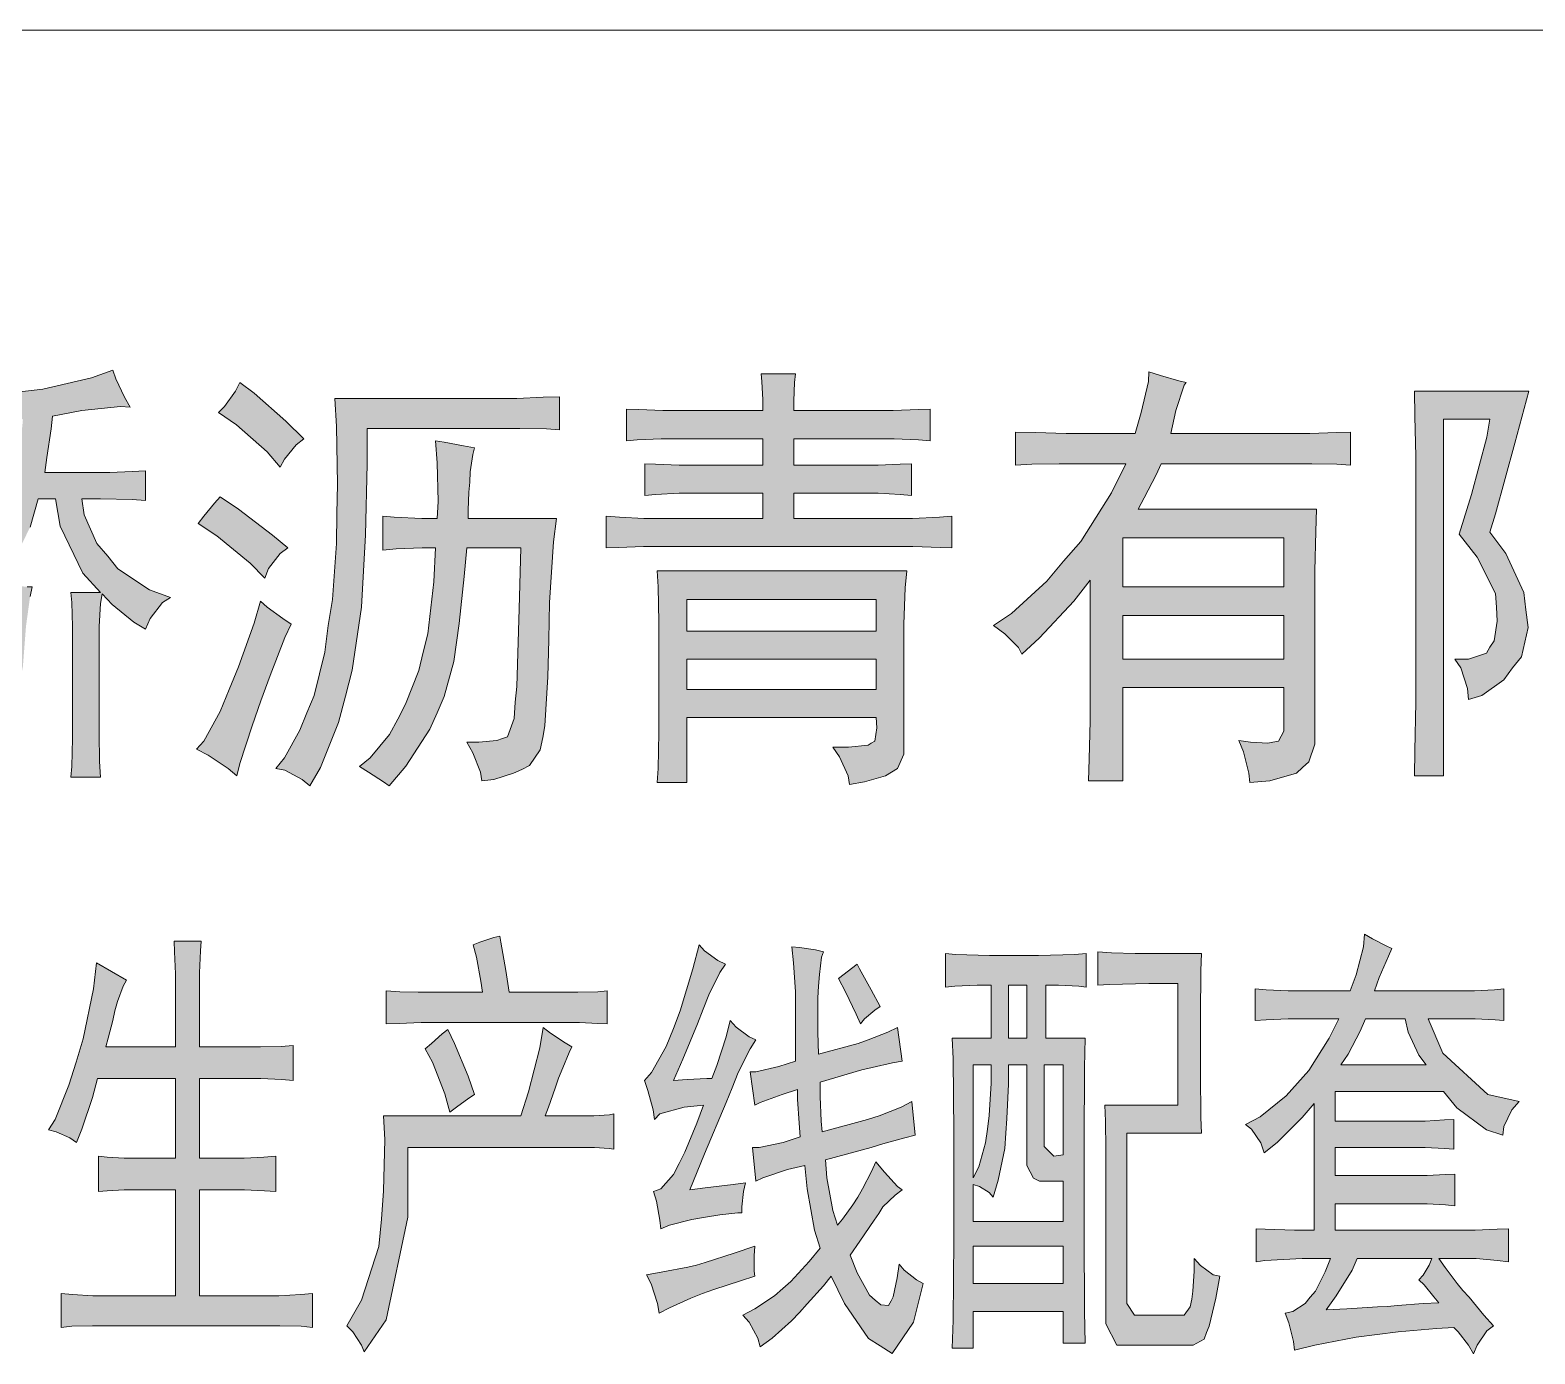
# Model space of a CAD drawing. Header units: millimetres. Extents: x 0 to 207, y 0 to 293.
# Drawn here: x 121.12 to 131.52, y 255.91 to 265.05 of the extents above; entities that cross this region are included whole.
import ezdxf

# ---------------------------------------------------------------- set-up
doc = ezdxf.new("R2010")
doc.units = ezdxf.units.MM

msp = doc.modelspace()

# ---------------------------------------------------------------- hatches: boundary and pattern name
h = msp.add_hatch(color=0)
h.dxf.hatch_style = 2
h.paths.add_polyline_path([(121.810639, 262.449028), (121.743611, 262.452556), (121.4755, 262.424333), (121.274417, 262.385528), (121.263833, 262.297333), (121.235611, 262.099778), (121.2215, 261.997472), (121.606028, 261.997472), (121.669528, 261.997472), (121.82475, 262.004528), (121.916472, 262.008056), (121.916472, 261.803444), (121.82475, 261.8105), (121.606028, 261.814028), (121.4755, 261.814028), (121.493139, 261.704667), (121.581333, 261.507111), (121.655417, 261.418917), (121.725972, 261.330722), (121.944694, 261.186083), (122.089333, 261.133167), (122.032889, 261.097889), (121.948222, 260.988528), (121.916472, 260.914444), (121.835333, 260.963833), (121.687167, 261.083778), (121.616611, 261.157861), (121.606028, 261.090833), (121.595444, 260.932083), (121.595444, 260.840361), (121.595444, 260.279444), (121.595444, 260.194778), (121.598972, 260.00075), (121.606028, 259.891389), (121.401417, 259.891389), (121.408472, 259.965472), (121.412, 260.1595), (121.412, 260.279444), (121.412, 260.840361), (121.412, 260.932083), (121.408472, 261.097889), (121.401417, 261.168444), (121.606028, 261.168444), (121.482556, 261.3025), (121.327333, 261.627056), (121.295583, 261.814028), (121.175639, 261.814028), (121.119194, 261.62), (120.978083, 261.327194), (120.896944, 261.231944), (120.978083, 261.217833), (121.098028, 261.20725), (121.133306, 261.20725), (121.119194, 261.140222), (121.090972, 260.935611), (121.080389, 260.798028), (121.069806, 260.660444), (121.023944, 260.409972), (120.988667, 260.300611), (120.953389, 260.187722), (120.829917, 259.976056), (120.738194, 259.877278), (120.685278, 259.933722), (120.565333, 260.007806), (120.501833, 260.025444), (120.646472, 260.134806), (120.819333, 260.44525), (120.851083, 260.646333), (120.879306, 260.847417), (120.896944, 261.126111), (120.886361, 261.20725), (120.80875, 261.101417), (120.642944, 260.925028), (120.55475, 260.854472), (120.530056, 260.896806), (120.431278, 260.981472), (120.36425, 261.023806), (120.508889, 261.115528), (120.720556, 261.309556), (120.787583, 261.411861), (120.851083, 261.517694), (120.953389, 261.718778), (120.985139, 261.814028), (120.865194, 261.814028), (120.657056, 261.8105), (120.565333, 261.803444), (120.565333, 262.008056), (120.664111, 262.004528), (120.896944, 261.997472), (121.038056, 261.997472), (121.048639, 262.106833), (121.06275, 262.290278), (121.069806, 262.364361), (120.932222, 262.343194), (120.717028, 262.3185), (120.642944, 262.314972), (120.625306, 262.367889), (120.582972, 262.466667), (120.55475, 262.509), (120.607667, 262.509), (120.844028, 262.530167), (121.027472, 262.551333), (121.207389, 262.5725), (121.542528, 262.650111), (121.690694, 262.703028), (121.711861, 262.643056), (121.771833, 262.516056)])
h = msp.add_hatch(color=0)
h.dxf.hatch_style = 2
h.paths.add_polyline_path([(122.569111, 262.618361), (122.667889, 262.544278), (122.886611, 262.35025), (123.010083, 262.230306), (122.957167, 262.187972), (122.876028, 262.089194), (122.847806, 262.03275), (122.756083, 262.138583), (122.544417, 262.325556), (122.420944, 262.410222), (122.463278, 262.452556), (122.537361, 262.558389)])
h = msp.add_hatch(color=0)
h.dxf.hatch_style = 2
h.paths.add_polyline_path([(126.407333, 262.678333), (126.400278, 262.618361), (126.39675, 262.491361), (126.39675, 262.424333), (126.985889, 262.424333), (127.081139, 262.424333), (127.257528, 262.431389), (127.338667, 262.434917), (127.338667, 262.216194), (127.257528, 262.22325), (127.088194, 262.230306), (126.996472, 262.230306), (126.39675, 262.230306), (126.39675, 262.046861), (126.908278, 262.046861), (126.978833, 262.046861), (127.130528, 262.053917), (127.208139, 262.057444), (127.208139, 261.838722), (127.130528, 261.845778), (126.978833, 261.852833), (126.908278, 261.852833), (126.39675, 261.852833), (126.39675, 261.679972), (127.112889, 261.679972), (127.215194, 261.679972), (127.402167, 261.687028), (127.486833, 261.694083), (127.486833, 261.475361), (127.409222, 261.478889), (127.218722, 261.485944), (127.112889, 261.485944), (125.440722, 261.485944), (125.356056, 261.485944), (125.183194, 261.478889), (125.098528, 261.475361), (125.098528, 261.694083), (125.19025, 261.687028), (125.359583, 261.679972), (125.440722, 261.679972), (126.181556, 261.679972), (126.181556, 261.852833), (125.687667, 261.852833), (125.603, 261.852833), (125.440722, 261.845778), (125.366639, 261.838722), (125.366639, 262.057444), (125.440722, 262.053917), (125.603, 262.046861), (125.687667, 262.046861), (126.181556, 262.046861), (126.181556, 262.230306), (125.57125, 262.230306), (125.479528, 262.230306), (125.313722, 262.22325), (125.239639, 262.216194), (125.239639, 262.434917), (125.324306, 262.431389), (125.490111, 262.424333), (125.57125, 262.424333), (126.181556, 262.424333), (126.181556, 262.498417), (126.1745, 262.625417), (126.170972, 262.678333)])
h = msp.add_hatch(color=0)
h.paths.add_polyline_path([(127.776111, 260.939139), (127.899583, 261.023806), (128.143, 261.246056), (128.259417, 261.383639), (128.379361, 261.521222), (128.591028, 261.856361), (128.689806, 262.057444), (128.30175, 262.057444), (128.227667, 262.057444), (128.040694, 262.053917), (127.927806, 262.046861), (127.927806, 262.276167), (128.065389, 262.272639), (128.277056, 262.265583), (128.344083, 262.265583), (128.753306, 262.265583), (128.795639, 262.410222), (128.845028, 262.625417), (128.848556, 262.692444), (128.929694, 262.66775), (129.056694, 262.628944), (129.106083, 262.618361), (129.091972, 262.600722), (129.035528, 262.424333), (129.00025, 262.265583), (129.868083, 262.265583), (129.959806, 262.265583), (130.146778, 262.272639), (130.242028, 262.276167), (130.242028, 262.046861), (130.146778, 262.053917), (129.973917, 262.057444), (129.899833, 262.057444), (128.933222, 262.057444), (128.897944, 261.979833), (128.816806, 261.821083), (128.774472, 261.743472), (130.005667, 261.743472), (130.002139, 261.58825), (129.995083, 261.316611), (129.995083, 261.193139), (129.995083, 260.208889), (129.995083, 260.120694), (129.95275, 259.997222), (129.910417, 259.958417), (129.868083, 259.919611), (129.684639, 259.866694), (129.547056, 259.856111), (129.54, 259.919611), (129.501194, 260.067778), (129.469444, 260.145389), (129.550583, 260.134806), (129.670528, 260.12775), (129.705806, 260.134806), (129.744611, 260.141861), (129.779889, 260.208889), (129.779889, 260.268861), (129.779889, 260.512278), (128.668639, 260.512278), (128.668639, 259.866694), (128.432278, 259.866694), (128.435806, 260.018389), (128.442861, 260.279444), (128.442861, 260.388806), (128.442861, 261.253111), (128.329972, 261.108472), (128.093611, 260.854472), (127.970139, 260.741583), (127.948972, 260.787444), (127.853722, 260.882694)])
h.paths.add_polyline_path([(129.779889, 261.20725), (129.779889, 261.545917), (128.668639, 261.545917), (128.668639, 261.20725)])
h.paths.add_polyline_path([(129.779889, 260.706306), (129.779889, 261.009694), (128.668639, 261.009694), (128.668639, 260.706306)])
h = msp.add_hatch(color=0)
h.dxf.hatch_style = 2
h.paths.add_polyline_path([(123.052417, 259.831417), (122.9995, 259.877278), (122.879556, 259.940778), (122.816056, 259.951361), (122.876028, 260.025444), (122.981861, 260.215944), (123.03125, 260.335889), (123.080639, 260.455833), (123.154722, 260.755694), (123.179417, 260.939139), (123.207639, 261.119056), (123.235861, 261.507111), (123.239389, 261.711722), (123.242917, 261.916333), (123.235861, 262.314972), (123.225278, 262.509), (124.414139, 262.509), (124.481167, 262.509), (124.664611, 262.516056), (124.7775, 262.519583), (124.7775, 262.290278), (124.685778, 262.297333), (124.502333, 262.300861), (124.414139, 262.300861), (123.447528, 262.300861), (123.447528, 262.057444), (123.436944, 261.563556), (123.422833, 261.316611), (123.408722, 261.066139), (123.345222, 260.632222), (123.299361, 260.452306), (123.249972, 260.268861), (123.1265, 259.958417)])
h = msp.add_hatch(color=0)
h.dxf.hatch_style = 2
h.paths.add_polyline_path([(131.473222, 262.558389), (131.377972, 262.198556), (131.243917, 261.711722), (131.205111, 261.584722), (131.314472, 261.436556), (131.437944, 261.168444), (131.452056, 261.0485), (131.469694, 260.925028), (131.423833, 260.723944), (131.360333, 260.646333), (131.300361, 260.565194), (131.148667, 260.455833), (131.056944, 260.427611), (131.049889, 260.505222), (131.004028, 260.646333), (130.961694, 260.706306), (131.056944, 260.706306), (131.180417, 260.748639), (131.205111, 260.790972), (131.233333, 260.833306), (131.2545, 260.970889), (131.250972, 261.066139), (131.243917, 261.161389), (131.116917, 261.411861), (130.993444, 261.570611), (131.078111, 261.845778), (131.183944, 262.240889), (131.205111, 262.364361), (130.884083, 262.364361), (130.884083, 259.901972), (130.683, 259.901972), (130.686528, 260.074833), (130.693583, 260.409972), (130.693583, 260.57225), (130.693583, 261.997472), (130.693583, 262.106833), (130.686528, 262.385528), (130.683, 262.558389)])
h = msp.add_hatch(color=0)
h.dxf.hatch_style = 2
h.paths.add_polyline_path([(124.241278, 259.866694), (124.230694, 259.926667), (124.177778, 260.060722), (124.135444, 260.134806), (124.220111, 260.134806), (124.343583, 260.145389), (124.382389, 260.1595), (124.417667, 260.170083), (124.463528, 260.297083), (124.470583, 260.409972), (124.481167, 260.519333), (124.498806, 261.055556), (124.509389, 261.475361), (124.135444, 261.475361), (124.117806, 261.277806), (124.082528, 260.95325), (124.064889, 260.822722), (124.04725, 260.692194), (123.980222, 260.448778), (123.930833, 260.335889), (123.881444, 260.223), (123.715639, 259.969), (123.599222, 259.831417), (123.560417, 259.859639), (123.458111, 259.926667), (123.394611, 259.965472), (123.468694, 260.025444), (123.60275, 260.187722), (123.659194, 260.293556), (123.712111, 260.395861), (123.803833, 260.628694), (123.835583, 260.755694), (123.867333, 260.882694), (123.909667, 261.242528), (123.92025, 261.475361), (123.828528, 261.475361), (123.648611, 261.468306), (123.556889, 261.46125), (123.556889, 261.694083), (123.6345, 261.687028), (123.825, 261.679972), (123.930833, 261.679972), (123.937889, 261.796389), (123.930833, 262.0645), (123.92025, 262.216194), (123.980222, 262.205611), (124.114278, 262.180917), (124.188361, 262.166806), (124.177778, 262.120944), (124.160139, 262.001), (124.156611, 261.930444), (124.149556, 261.859889), (124.146028, 261.736417), (124.146028, 261.679972), (124.756333, 261.679972), (124.735167, 261.517694), (124.706944, 261.097889), (124.703417, 260.840361), (124.696361, 260.586361), (124.675194, 260.247694), (124.661083, 260.166556), (124.643444, 260.081889), (124.569361, 259.972528), (124.516444, 259.944306), (124.46, 259.919611), (124.322417, 259.877278)])
h = msp.add_hatch(color=0)
h.dxf.hatch_style = 2
h.paths.add_polyline_path([(122.431528, 261.828139), (122.558528, 261.743472), (122.794889, 261.563556), (122.900722, 261.475361), (122.847806, 261.436556), (122.766667, 261.33425), (122.741972, 261.267222), (122.639667, 261.369528), (122.410361, 261.560028), (122.279833, 261.644694), (122.318639, 261.694083), (122.392722, 261.785806)])
h = msp.add_hatch(color=0)
h.paths.add_polyline_path([(126.664861, 260.099528), (126.774222, 260.099528), (126.908278, 260.113639), (126.929444, 260.12775), (126.954139, 260.141861), (126.96825, 260.233583), (126.964722, 260.304139), (125.655917, 260.304139), (125.655917, 259.856111), (125.451306, 259.856111), (125.458361, 259.951361), (125.461889, 260.201833), (125.461889, 260.353528), (125.461889, 260.829778), (125.461889, 260.963833), (125.458361, 261.20725), (125.451306, 261.316611), (127.176389, 261.316611), (127.165806, 261.200194), (127.155222, 260.949722), (127.155222, 260.815667), (127.155222, 260.120694), (127.155222, 260.050139), (127.112889, 259.951361), (127.070556, 259.926667), (127.028222, 259.901972), (126.883583, 259.859639), (126.781278, 259.842), (126.770694, 259.901972), (126.710722, 260.0325)])
h.paths.add_polyline_path([(126.964722, 260.900333), (126.964722, 261.119056), (125.655917, 261.119056), (125.655917, 260.900333)])
h.paths.add_polyline_path([(126.964722, 260.498167), (126.964722, 260.706306), (125.655917, 260.706306), (125.655917, 260.498167)])
h = msp.add_hatch(color=0)
h.dxf.hatch_style = 2
h.paths.add_polyline_path([(122.921889, 260.949722), (122.879556, 260.858), (122.77725, 260.593417), (122.71375, 260.420556), (122.653778, 260.247694), (122.569111, 259.986639), (122.547944, 259.901972), (122.487972, 259.951361), (122.350389, 260.043083), (122.26925, 260.085417), (122.318639, 260.141861), (122.431528, 260.346472), (122.495028, 260.498167), (122.558528, 260.653389), (122.667889, 260.956778), (122.710222, 261.108472), (122.756083, 261.066139), (122.865444, 260.988528)])
h = msp.add_hatch(color=0)
h.dxf.hatch_style = 2
h.paths.add_polyline_path([(124.36475, 258.79425), (124.371806, 258.751917), (124.407083, 258.557889), (124.42825, 258.406194), (124.830417, 258.406194), (124.9045, 258.406194), (125.042083, 258.409722), (125.105583, 258.416778), (125.105583, 258.187472), (125.042083, 258.191), (124.915083, 258.198056), (124.855111, 258.198056), (123.884972, 258.198056), (123.821472, 258.198056), (123.669778, 258.191), (123.578056, 258.187472), (123.578056, 258.416778), (123.673306, 258.409722), (123.800306, 258.406194), (123.828528, 258.406194), (124.244806, 258.406194), (124.234222, 258.483806), (124.202472, 258.649611), (124.181306, 258.734278), (124.227167, 258.751917), (124.322417, 258.783667)])
h = msp.add_hatch(color=0)
h.paths.add_polyline_path([(130.527778, 258.709583), (130.503083, 258.656667), (130.439583, 258.5085), (130.407833, 258.416778), (131.028722, 258.416778), (131.099278, 258.416778), (131.236861, 258.423833), (131.300361, 258.430889), (131.300361, 258.212167), (131.240389, 258.215694), (131.102806, 258.22275), (131.028722, 258.22275), (130.77825, 258.22275), (130.880556, 257.986389), (131.191, 257.700639), (131.406194, 257.65125), (131.356806, 257.594806), (131.300361, 257.478389), (131.293306, 257.418417), (131.180417, 257.457222), (130.975806, 257.608917), (130.884083, 257.721806), (130.136194, 257.721806), (130.136194, 257.517194), (130.690056, 257.517194), (130.757083, 257.517194), (130.891139, 257.52425), (130.954639, 257.527778), (130.954639, 257.323167), (130.891139, 257.326694), (130.757083, 257.33375), (130.690056, 257.33375), (130.136194, 257.33375), (130.136194, 257.139722), (130.707694, 257.139722), (130.771194, 257.139722), (130.898194, 257.146778), (130.961694, 257.150306), (130.961694, 256.931583), (130.898194, 256.938639), (130.771194, 256.945694), (130.707694, 256.945694), (130.136194, 256.945694), (130.136194, 256.76225), (131.035778, 256.76225), (131.102806, 256.76225), (131.2545, 256.769306), (131.332111, 256.772833), (131.332111, 256.543528), (131.258028, 256.554111), (131.109861, 256.568222), (131.035778, 256.568222), (130.852333, 256.568222), (130.894667, 256.504722), (130.979333, 256.395361), (131.018139, 256.345972), (131.060472, 256.300111), (131.162778, 256.176639), (131.229806, 256.102556), (131.183944, 256.067278), (131.116917, 255.9685), (131.092222, 255.908528), (131.056944, 255.9685), (130.986389, 256.060222), (130.954639, 256.091972), (130.834694, 256.084917), (130.570111, 256.060222), (130.425472, 256.042583), (130.280833, 256.024944), (129.995083, 255.9685), (129.853972, 255.933222), (129.846917, 255.993194), (129.815167, 256.123722), (129.790472, 256.19075), (129.843389, 256.201333), (129.928056, 256.257778), (129.963333, 256.300111), (129.998611, 256.342444), (130.065639, 256.4765), (130.104444, 256.568222), (129.906889, 256.568222), (129.649361, 256.554111), (129.589389, 256.543528), (129.589389, 256.772833), (129.652889, 256.769306), (129.853972, 256.76225), (129.991556, 256.76225), (129.991556, 257.637139), (129.906889, 257.541889), (129.734028, 257.369028), (129.645833, 257.298472), (129.621139, 257.3655), (129.557639, 257.46075), (129.515306, 257.4925), (129.617611, 257.545417), (129.797528, 257.690056), (129.875139, 257.77825), (129.95275, 257.866444), (130.093861, 258.088694), (130.160889, 258.22275), (129.878667, 258.22275), (129.811639, 258.22275), (129.659944, 258.215694), (129.582333, 258.212167), (129.582333, 258.430889), (129.659944, 258.423833), (129.811639, 258.416778), (129.878667, 258.416778), (130.2385, 258.416778), (130.280833, 258.526139), (130.330222, 258.720167), (130.337278, 258.808361), (130.393722, 258.776611), (130.488972, 258.727222)])
h.paths.add_polyline_path([(130.072694, 256.211917), (130.217333, 256.218972), (130.429, 256.233083), (130.496028, 256.236611), (130.566583, 256.243667), (130.742972, 256.257778), (130.852333, 256.261306), (130.817056, 256.303639), (130.750028, 256.384778), (130.71475, 256.420056), (130.742972, 256.451806), (130.785306, 256.522361), (130.802944, 256.568222), (130.287889, 256.568222), (130.252611, 256.487083), (130.14325, 256.310694)])
h.paths.add_polyline_path([(130.764139, 257.90525), (130.71475, 257.972278), (130.640667, 258.131028), (130.6195, 258.22275), (130.344333, 258.22275), (130.309056, 258.138083), (130.224389, 257.979333), (130.175, 257.90525)])
h = msp.add_hatch(color=0)
h.dxf.hatch_style = 2
h.paths.add_polyline_path([(121.785944, 258.490861), (121.76125, 258.448528), (121.722444, 258.342694), (121.704806, 258.279194), (121.690694, 258.212167), (121.658944, 258.088694), (121.641306, 258.028722), (122.124611, 258.028722), (122.124611, 258.455583), (122.124611, 258.533194), (122.117556, 258.684889), (122.114028, 258.758972), (122.301, 258.758972), (122.297472, 258.691944), (122.290417, 258.54025), (122.290417, 258.455583), (122.290417, 258.028722), (122.646722, 258.028722), (122.710222, 258.028722), (122.854861, 258.03225), (122.936, 258.039306), (122.936, 257.795889), (122.858389, 257.802944), (122.71375, 257.81), (122.646722, 257.81), (122.290417, 257.81), (122.290417, 257.259667), (122.540889, 257.259667), (122.597333, 257.259667), (122.734917, 257.266722), (122.816056, 257.273778), (122.816056, 257.030361), (122.738444, 257.033889), (122.600861, 257.040944), (122.540889, 257.040944), (122.290417, 257.040944), (122.290417, 256.310694), (122.773722, 256.310694), (122.837222, 256.310694), (122.988917, 256.31775), (123.070056, 256.324806), (123.070056, 256.091972), (122.992444, 256.099028), (122.844278, 256.102556), (122.773722, 256.102556), (121.616611, 256.102556), (121.549583, 256.102556), (121.408472, 256.099028), (121.334389, 256.091972), (121.334389, 256.324806), (121.412, 256.31775), (121.553111, 256.310694), (121.616611, 256.310694), (122.124611, 256.310694), (122.124611, 257.040944), (121.82475, 257.040944), (121.768306, 257.040944), (121.651889, 257.033889), (121.591917, 257.030361), (121.591917, 257.273778), (121.651889, 257.266722), (121.768306, 257.259667), (121.82475, 257.259667), (122.124611, 257.259667), (122.124611, 257.81), (121.584861, 257.81), (121.549583, 257.679472), (121.4755, 257.46075), (121.440222, 257.369028), (121.394361, 257.400778), (121.299111, 257.443111), (121.246194, 257.457222), (121.292056, 257.527778), (121.387306, 257.764139), (121.436694, 257.922889), (121.486083, 258.085167), (121.556639, 258.430889), (121.577806, 258.610806)])
h = msp.add_hatch(color=0)
h.dxf.hatch_style = 2
h.paths.add_polyline_path([(125.924028, 258.600222), (125.885222, 258.543778), (125.807611, 258.388556), (125.768806, 258.289778), (125.73, 258.187472), (125.627694, 257.944056), (125.564194, 257.795889), (125.659444, 257.802944), (125.7935, 257.81), (125.828778, 257.81), (125.864056, 257.901722), (125.927556, 258.099278), (125.955778, 258.212167), (125.998111, 258.166306), (126.086306, 258.099278), (126.132167, 258.078111), (126.093361, 258.014611), (126.012222, 257.852333), (125.969889, 257.7465), (125.927556, 257.644194), (125.779389, 257.291417), (125.677083, 257.040944), (125.782917, 257.055056), (125.976944, 257.07975), (126.061611, 257.090333), (126.0475, 257.030361), (126.036917, 256.924528), (126.036917, 256.882194), (126.008694, 256.882194), (125.885222, 256.868083), (125.786444, 256.853972), (125.691194, 256.836333), (125.535972, 256.797528), (125.476, 256.772833), (125.468944, 256.832806), (125.447778, 256.963333), (125.426611, 257.030361), (125.476, 257.048), (125.564194, 257.146778), (125.603, 257.224389), (125.641806, 257.302), (125.726472, 257.503083), (125.772333, 257.626556), (125.638278, 257.612444), (125.468944, 257.566583), (125.433667, 257.527778), (125.423083, 257.594806), (125.387806, 257.728861), (125.363111, 257.795889), (125.4125, 257.852333), (125.514806, 258.03225), (125.564194, 258.155722), (125.610056, 258.279194), (125.69825, 258.568472), (125.740583, 258.734278), (125.779389, 258.691944), (125.871111, 258.624917)])
h = msp.add_hatch(color=0)
h.dxf.hatch_style = 2
h.paths.add_polyline_path([(126.407333, 258.321528), (126.407333, 258.409722), (126.393222, 258.610806), (126.382639, 258.720167), (126.435556, 258.716639), (126.544917, 258.699), (126.601361, 258.684889), (126.58725, 258.649611), (126.573139, 258.529667), (126.566083, 258.448528), (126.562556, 258.367389), (126.562556, 258.131028), (126.566083, 257.979333), (126.84125, 258.053417), (126.908278, 258.078111), (127.045861, 258.131028), (127.112889, 258.162778), (127.144639, 257.929944), (127.077611, 257.919361), (126.9365, 257.887611), (126.865944, 257.869972), (126.576667, 257.785306), (126.576667, 257.686528), (126.583722, 257.517194), (126.590778, 257.443111), (126.90475, 257.527778), (126.985889, 257.552472), (127.137583, 257.612444), (127.211667, 257.65125), (127.232833, 257.418417), (127.162278, 257.400778), (127.010583, 257.358444), (126.929444, 257.33375), (126.615472, 257.249083), (126.622528, 257.125611), (126.664861, 256.899833), (126.696611, 256.797528), (126.731889, 256.839861), (126.802444, 256.938639), (126.837722, 256.991556), (126.869472, 257.048), (126.932972, 257.167944), (126.961194, 257.234972), (127.021167, 257.164417), (127.112889, 257.065639), (127.144639, 257.040944), (127.09525, 257.005667), (127.010583, 256.924528), (126.982361, 256.878667), (126.950611, 256.832806), (126.851833, 256.688167), (126.784806, 256.589389), (126.834194, 256.469444), (126.918861, 256.314222), (126.957667, 256.278944), (126.996472, 256.247194), (127.049389, 256.243667), (127.067028, 256.275417), (127.081139, 256.303639), (127.109361, 256.434167), (127.123472, 256.529417), (127.15875, 256.487083), (127.243417, 256.420056), (127.289278, 256.395361), (127.22225, 256.12725), (127.074083, 255.912056), (126.992944, 255.964972), (126.911806, 256.014361), (126.746, 256.257778), (126.654278, 256.44475), (126.601361, 256.377722), (126.488472, 256.25425), (126.435556, 256.194278), (126.379111, 256.137833), (126.245056, 256.017889), (126.163917, 255.957917), (126.146278, 256.017889), (126.086306, 256.12725), (126.043972, 256.176639), (126.125111, 256.218972), (126.262694, 256.310694), (126.319139, 256.360083), (126.375583, 256.409472), (126.502583, 256.547056), (126.576667, 256.638778), (126.537861, 256.76225), (126.488472, 257.048), (126.470833, 257.210278), (126.350889, 257.182056), (126.181556, 257.125611), (126.132167, 257.100917), (126.111, 257.33375), (126.156861, 257.33375), (126.322667, 257.369028), (126.439083, 257.407833), (126.432028, 257.503083), (126.421444, 257.668889), (126.421444, 257.735917), (126.315611, 257.700639), (126.163917, 257.644194), (126.125111, 257.626556), (126.093361, 257.855861), (126.132167, 257.855861), (126.290917, 257.894667), (126.407333, 257.929944)])
h = msp.add_hatch(color=0)
h.paths.add_polyline_path([(127.758472, 258.088694), (127.758472, 258.455583), (127.663222, 258.455583), (127.508, 258.448528), (127.4445, 258.441472), (127.4445, 258.674306), (127.511528, 258.66725), (127.747889, 258.660194), (127.917222, 258.660194), (128.086556, 258.660194), (128.337028, 258.66725), (128.414639, 258.674306), (128.414639, 258.441472), (128.36525, 258.448528), (128.224139, 258.455583), (128.135944, 258.455583), (128.135944, 258.088694), (128.407583, 258.088694), (128.404056, 257.887611), (128.400528, 257.369028), (128.400528, 257.055056), (128.400528, 256.737556), (128.404056, 256.201333), (128.407583, 255.982611), (128.255889, 255.982611), (128.255889, 256.201333), (127.635, 256.201333), (127.635, 255.947333), (127.490361, 255.947333), (127.497417, 256.141361), (127.500944, 256.702278), (127.500944, 257.065639), (127.500944, 257.436056), (127.497417, 257.947583), (127.490361, 258.088694)])
h.paths.add_polyline_path([(127.635, 256.822222), (128.255889, 256.822222), (128.255889, 257.100917), (128.093611, 257.100917), (128.051278, 257.122083), (128.005417, 257.210278), (128.005417, 257.284361), (128.005417, 257.90525), (127.878417, 257.90525), (127.878417, 257.771194), (127.867833, 257.534833), (127.860778, 257.432528), (127.853722, 257.326694), (127.807861, 257.107972), (127.772583, 256.991556), (127.744361, 257.023306), (127.677333, 257.065639), (127.635, 257.07975)])
h.paths.add_polyline_path([(128.255889, 256.395361), (128.255889, 256.652889), (127.635, 256.652889), (127.635, 256.395361)])
h.paths.add_polyline_path([(128.125361, 257.418417), (128.125361, 257.340806), (128.192389, 257.273778), (128.255889, 257.284361), (128.255889, 257.90525), (128.125361, 257.90525)])
h.paths.add_polyline_path([(127.635, 257.125611), (127.673806, 257.199694), (127.719667, 257.3655), (127.733778, 257.46075), (127.744361, 257.556), (127.758472, 257.77825), (127.758472, 257.90525), (127.635, 257.90525)])
h.paths.add_polyline_path([(128.005417, 258.088694), (128.005417, 258.455583), (127.878417, 258.455583), (127.878417, 258.088694)])
h = msp.add_hatch(color=0)
h.dxf.hatch_style = 2
h.paths.add_polyline_path([(128.495778, 258.684889), (128.591028, 258.677833), (128.753306, 258.674306), (128.816806, 258.674306), (129.211917, 258.674306), (129.208389, 258.557889), (129.204861, 258.240389), (129.204861, 258.039306), (129.204861, 257.845278), (129.208389, 257.541889), (129.211917, 257.432528), (128.696861, 257.432528), (128.696861, 256.335389), (128.696861, 256.257778), (128.749778, 256.176639), (128.802694, 256.176639), (129.060222, 256.176639), (129.091972, 256.176639), (129.134306, 256.233083), (129.144889, 256.286), (129.151944, 256.342444), (129.162528, 256.480028), (129.162528, 256.568222), (129.204861, 256.518833), (129.293056, 256.455333), (129.338917, 256.44475), (129.310694, 256.293056), (129.264833, 256.099028), (129.247194, 256.056694), (129.229556, 256.010833), (129.155472, 255.9685), (129.099028, 255.9685), (128.696861, 255.9685), (128.626306, 255.9685), (128.552222, 256.116667), (128.552222, 256.261306), (128.552222, 257.234972), (128.552222, 257.323167), (128.548694, 257.517194), (128.545167, 257.626556), (129.049639, 257.626556), (129.049639, 258.466167), (128.848556, 258.466167), (128.573389, 258.459111), (128.495778, 258.455583)])
h = msp.add_hatch(color=0)
h.dxf.hatch_style = 2
h.paths.add_polyline_path([(126.855361, 258.187472), (126.827139, 258.2545), (126.753056, 258.409722), (126.703667, 258.501444), (126.834194, 258.600222), (126.848306, 258.568472), (126.929444, 258.423833), (126.992944, 258.307417), (126.954139, 258.282722), (126.883583, 258.22275)])
h = msp.add_hatch(color=0)
h.dxf.hatch_style = 2
h.paths.add_polyline_path([(124.862167, 258.028722), (124.844528, 257.989917), (124.798667, 257.884083), (124.770444, 257.813528), (124.74575, 257.742972), (124.699889, 257.612444), (124.678722, 257.552472), (124.929194, 257.552472), (125.013861, 257.552472), (125.123222, 257.559528), (125.151444, 257.566583), (125.151444, 257.323167), (125.119694, 257.326694), (125.017389, 257.33375), (124.943306, 257.33375), (123.72975, 257.33375), (123.72975, 256.853972), (123.578056, 256.144889), (123.426361, 255.922639), (123.408722, 255.9685), (123.34875, 256.060222), (123.306417, 256.102556), (123.408722, 256.278944), (123.528667, 256.649361), (123.546306, 256.839861), (123.560417, 257.033889), (123.571, 257.390194), (123.560417, 257.552472), (124.509389, 257.552472), (124.562306, 257.718278), (124.639917, 258.021667), (124.664611, 258.162778), (124.714, 258.123972), (124.816306, 258.056944)])
h = msp.add_hatch(color=0)
h.dxf.hatch_style = 2
h.paths.add_polyline_path([(124.004917, 258.148667), (124.050778, 258.053417), (124.146028, 257.827639), (124.188361, 257.700639), (124.149556, 257.675944), (124.064889, 257.612444), (124.019028, 257.577167), (123.98375, 257.704167), (123.899083, 257.922889), (123.849694, 258.014611), (123.892028, 258.053417), (123.966111, 258.120444)])
h = msp.add_hatch(color=0)
h.dxf.hatch_style = 2
h.paths.add_polyline_path([(126.125111, 256.652889), (126.121583, 256.585861), (126.121583, 256.480028), (126.125111, 256.44475), (126.026333, 256.413), (125.842889, 256.353028), (125.765278, 256.324806), (125.684139, 256.293056), (125.535972, 256.226028), (125.465417, 256.19075), (125.454833, 256.257778), (125.408972, 256.391833), (125.377222, 256.455333), (125.490111, 256.4765), (125.662972, 256.50825), (125.722944, 256.522361), (125.782917, 256.54), (125.984, 256.6035)])

# ---------------------------------------------------------------- linework, layer by layer
at = {"color": 0, "lineweight": 0}
for points in [[(77.840417, 265.052528), (201.9935, 265.052528)], [(121.027472, 262.551333), (121.207389, 262.5725), (121.542528, 262.650111), (121.690694, 262.703028), (121.711861, 262.643056), (121.771833, 262.516056), (121.810639, 262.449028), (121.743611, 262.452556), (121.4755, 262.424333), (121.274417, 262.385528), (121.263833, 262.297333), (121.235611, 262.099778), (121.2215, 261.997472), (121.606028, 261.997472), (121.669528, 261.997472), (121.82475, 262.004528), (121.916472, 262.008056), (121.916472, 261.803444), (121.82475, 261.8105), (121.606028, 261.814028), (121.4755, 261.814028), (121.493139, 261.704667), (121.581333, 261.507111), (121.655417, 261.418917), (121.725972, 261.330722), (121.944694, 261.186083), (122.089333, 261.133167), (122.032889, 261.097889), (121.948222, 260.988528), (121.916472, 260.914444), (121.835333, 260.963833), (121.687167, 261.083778), (121.616611, 261.157861), (121.606028, 261.090833), (121.595444, 260.932083), (121.595444, 260.840361), (121.595444, 260.279444), (121.595444, 260.194778), (121.598972, 260.00075), (121.606028, 259.891389), (121.401417, 259.891389), (121.408472, 259.965472), (121.412, 260.1595), (121.412, 260.279444), (121.412, 260.840361), (121.412, 260.932083), (121.408472, 261.097889), (121.401417, 261.168444), (121.606028, 261.168444), (121.482556, 261.3025), (121.327333, 261.627056), (121.295583, 261.814028), (121.175639, 261.814028), (121.119194, 261.62)], [(121.098028, 261.20725), (121.133306, 261.20725), (121.119194, 261.140222)]]:
    msp.add_lwpolyline(points, dxfattribs=at)
for points in [[(122.569111, 262.618361), (122.667889, 262.544278), (122.886611, 262.35025), (123.010083, 262.230306), (122.957167, 262.187972), (122.876028, 262.089194), (122.847806, 262.03275), (122.756083, 262.138583), (122.544417, 262.325556), (122.420944, 262.410222), (122.463278, 262.452556), (122.537361, 262.558389)], [(126.407333, 262.678333), (126.400278, 262.618361), (126.39675, 262.491361), (126.39675, 262.424333), (126.985889, 262.424333), (127.081139, 262.424333), (127.257528, 262.431389), (127.338667, 262.434917), (127.338667, 262.216194), (127.257528, 262.22325), (127.088194, 262.230306), (126.996472, 262.230306), (126.39675, 262.230306), (126.39675, 262.046861), (126.908278, 262.046861), (126.978833, 262.046861), (127.130528, 262.053917), (127.208139, 262.057444), (127.208139, 261.838722), (127.130528, 261.845778), (126.978833, 261.852833), (126.908278, 261.852833), (126.39675, 261.852833), (126.39675, 261.679972), (127.112889, 261.679972), (127.215194, 261.679972), (127.402167, 261.687028), (127.486833, 261.694083), (127.486833, 261.475361), (127.409222, 261.478889), (127.218722, 261.485944), (127.112889, 261.485944), (125.440722, 261.485944), (125.356056, 261.485944), (125.183194, 261.478889), (125.098528, 261.475361), (125.098528, 261.694083), (125.19025, 261.687028), (125.359583, 261.679972), (125.440722, 261.679972), (126.181556, 261.679972), (126.181556, 261.852833), (125.687667, 261.852833), (125.603, 261.852833), (125.440722, 261.845778), (125.366639, 261.838722), (125.366639, 262.057444), (125.440722, 262.053917), (125.603, 262.046861), (125.687667, 262.046861), (126.181556, 262.046861), (126.181556, 262.230306), (125.57125, 262.230306), (125.479528, 262.230306), (125.313722, 262.22325), (125.239639, 262.216194), (125.239639, 262.434917), (125.324306, 262.431389), (125.490111, 262.424333), (125.57125, 262.424333), (126.181556, 262.424333), (126.181556, 262.498417), (126.1745, 262.625417), (126.170972, 262.678333)], [(127.776111, 260.939139), (127.899583, 261.023806), (128.143, 261.246056), (128.259417, 261.383639), (128.379361, 261.521222), (128.591028, 261.856361), (128.689806, 262.057444), (128.30175, 262.057444), (128.227667, 262.057444), (128.040694, 262.053917), (127.927806, 262.046861), (127.927806, 262.276167), (128.065389, 262.272639), (128.277056, 262.265583), (128.344083, 262.265583), (128.753306, 262.265583), (128.795639, 262.410222), (128.845028, 262.625417), (128.848556, 262.692444), (128.929694, 262.66775), (129.056694, 262.628944), (129.106083, 262.618361), (129.091972, 262.600722), (129.035528, 262.424333), (129.00025, 262.265583), (129.868083, 262.265583), (129.959806, 262.265583), (130.146778, 262.272639), (130.242028, 262.276167), (130.242028, 262.046861), (130.146778, 262.053917), (129.973917, 262.057444), (129.899833, 262.057444), (128.933222, 262.057444), (128.897944, 261.979833), (128.816806, 261.821083), (128.774472, 261.743472), (130.005667, 261.743472), (130.002139, 261.58825), (129.995083, 261.316611), (129.995083, 261.193139), (129.995083, 260.208889), (129.995083, 260.120694), (129.95275, 259.997222), (129.910417, 259.958417), (129.868083, 259.919611), (129.684639, 259.866694), (129.547056, 259.856111), (129.54, 259.919611), (129.501194, 260.067778), (129.469444, 260.145389), (129.550583, 260.134806), (129.670528, 260.12775), (129.705806, 260.134806), (129.744611, 260.141861), (129.779889, 260.208889), (129.779889, 260.268861), (129.779889, 260.512278), (128.668639, 260.512278), (128.668639, 259.866694), (128.432278, 259.866694), (128.435806, 260.018389), (128.442861, 260.279444), (128.442861, 260.388806), (128.442861, 261.253111), (128.329972, 261.108472), (128.093611, 260.854472), (127.970139, 260.741583), (127.948972, 260.787444), (127.853722, 260.882694)], [(123.052417, 259.831417), (122.9995, 259.877278), (122.879556, 259.940778), (122.816056, 259.951361), (122.876028, 260.025444), (122.981861, 260.215944), (123.03125, 260.335889), (123.080639, 260.455833), (123.154722, 260.755694), (123.179417, 260.939139), (123.207639, 261.119056), (123.235861, 261.507111), (123.239389, 261.711722), (123.242917, 261.916333), (123.235861, 262.314972), (123.225278, 262.509), (124.414139, 262.509), (124.481167, 262.509), (124.664611, 262.516056), (124.7775, 262.519583), (124.7775, 262.290278), (124.685778, 262.297333), (124.502333, 262.300861), (124.414139, 262.300861), (123.447528, 262.300861), (123.447528, 262.057444), (123.436944, 261.563556), (123.422833, 261.316611), (123.408722, 261.066139), (123.345222, 260.632222), (123.299361, 260.452306), (123.249972, 260.268861), (123.1265, 259.958417)], [(131.473222, 262.558389), (131.377972, 262.198556), (131.243917, 261.711722), (131.205111, 261.584722), (131.314472, 261.436556), (131.437944, 261.168444), (131.452056, 261.0485), (131.469694, 260.925028), (131.423833, 260.723944), (131.360333, 260.646333), (131.300361, 260.565194), (131.148667, 260.455833), (131.056944, 260.427611), (131.049889, 260.505222), (131.004028, 260.646333), (130.961694, 260.706306), (131.056944, 260.706306), (131.180417, 260.748639), (131.205111, 260.790972), (131.233333, 260.833306), (131.2545, 260.970889), (131.250972, 261.066139), (131.243917, 261.161389), (131.116917, 261.411861), (130.993444, 261.570611), (131.078111, 261.845778), (131.183944, 262.240889), (131.205111, 262.364361), (130.884083, 262.364361), (130.884083, 259.901972), (130.683, 259.901972), (130.686528, 260.074833), (130.693583, 260.409972), (130.693583, 260.57225), (130.693583, 261.997472), (130.693583, 262.106833), (130.686528, 262.385528), (130.683, 262.558389)], [(124.241278, 259.866694), (124.230694, 259.926667), (124.177778, 260.060722), (124.135444, 260.134806), (124.220111, 260.134806), (124.343583, 260.145389), (124.382389, 260.1595), (124.417667, 260.170083), (124.463528, 260.297083), (124.470583, 260.409972), (124.481167, 260.519333), (124.498806, 261.055556), (124.509389, 261.475361), (124.135444, 261.475361), (124.117806, 261.277806), (124.082528, 260.95325), (124.064889, 260.822722), (124.04725, 260.692194), (123.980222, 260.448778), (123.930833, 260.335889), (123.881444, 260.223), (123.715639, 259.969), (123.599222, 259.831417), (123.560417, 259.859639), (123.458111, 259.926667), (123.394611, 259.965472), (123.468694, 260.025444), (123.60275, 260.187722), (123.659194, 260.293556), (123.712111, 260.395861), (123.803833, 260.628694), (123.835583, 260.755694), (123.867333, 260.882694), (123.909667, 261.242528), (123.92025, 261.475361), (123.828528, 261.475361), (123.648611, 261.468306), (123.556889, 261.46125), (123.556889, 261.694083), (123.6345, 261.687028), (123.825, 261.679972), (123.930833, 261.679972), (123.937889, 261.796389), (123.930833, 262.0645), (123.92025, 262.216194), (123.980222, 262.205611), (124.114278, 262.180917), (124.188361, 262.166806), (124.177778, 262.120944), (124.160139, 262.001), (124.156611, 261.930444), (124.149556, 261.859889), (124.146028, 261.736417), (124.146028, 261.679972), (124.756333, 261.679972), (124.735167, 261.517694), (124.706944, 261.097889), (124.703417, 260.840361), (124.696361, 260.586361), (124.675194, 260.247694), (124.661083, 260.166556), (124.643444, 260.081889), (124.569361, 259.972528), (124.516444, 259.944306), (124.46, 259.919611), (124.322417, 259.877278)], [(122.431528, 261.828139), (122.558528, 261.743472), (122.794889, 261.563556), (122.900722, 261.475361), (122.847806, 261.436556), (122.766667, 261.33425), (122.741972, 261.267222), (122.639667, 261.369528), (122.410361, 261.560028), (122.279833, 261.644694), (122.318639, 261.694083), (122.392722, 261.785806)], [(129.779889, 261.20725), (129.779889, 261.545917), (128.668639, 261.545917), (128.668639, 261.20725)], [(126.664861, 260.099528), (126.774222, 260.099528), (126.908278, 260.113639), (126.929444, 260.12775), (126.954139, 260.141861), (126.96825, 260.233583), (126.964722, 260.304139), (125.655917, 260.304139), (125.655917, 259.856111), (125.451306, 259.856111), (125.458361, 259.951361), (125.461889, 260.201833), (125.461889, 260.353528), (125.461889, 260.829778), (125.461889, 260.963833), (125.458361, 261.20725), (125.451306, 261.316611), (127.176389, 261.316611), (127.165806, 261.200194), (127.155222, 260.949722), (127.155222, 260.815667), (127.155222, 260.120694), (127.155222, 260.050139), (127.112889, 259.951361), (127.070556, 259.926667), (127.028222, 259.901972), (126.883583, 259.859639), (126.781278, 259.842), (126.770694, 259.901972), (126.710722, 260.0325)], [(122.921889, 260.949722), (122.879556, 260.858), (122.77725, 260.593417), (122.71375, 260.420556), (122.653778, 260.247694), (122.569111, 259.986639), (122.547944, 259.901972), (122.487972, 259.951361), (122.350389, 260.043083), (122.26925, 260.085417), (122.318639, 260.141861), (122.431528, 260.346472), (122.495028, 260.498167), (122.558528, 260.653389), (122.667889, 260.956778), (122.710222, 261.108472), (122.756083, 261.066139), (122.865444, 260.988528)], [(126.964722, 260.900333), (126.964722, 261.119056), (125.655917, 261.119056), (125.655917, 260.900333)], [(129.779889, 260.706306), (129.779889, 261.009694), (128.668639, 261.009694), (128.668639, 260.706306)], [(126.964722, 260.498167), (126.964722, 260.706306), (125.655917, 260.706306), (125.655917, 260.498167)], [(124.36475, 258.79425), (124.371806, 258.751917), (124.407083, 258.557889), (124.42825, 258.406194), (124.830417, 258.406194), (124.9045, 258.406194), (125.042083, 258.409722), (125.105583, 258.416778), (125.105583, 258.187472), (125.042083, 258.191), (124.915083, 258.198056), (124.855111, 258.198056), (123.884972, 258.198056), (123.821472, 258.198056), (123.669778, 258.191), (123.578056, 258.187472), (123.578056, 258.416778), (123.673306, 258.409722), (123.800306, 258.406194), (123.828528, 258.406194), (124.244806, 258.406194), (124.234222, 258.483806), (124.202472, 258.649611), (124.181306, 258.734278), (124.227167, 258.751917), (124.322417, 258.783667)], [(130.527778, 258.709583), (130.503083, 258.656667), (130.439583, 258.5085), (130.407833, 258.416778), (131.028722, 258.416778), (131.099278, 258.416778), (131.236861, 258.423833), (131.300361, 258.430889), (131.300361, 258.212167), (131.240389, 258.215694), (131.102806, 258.22275), (131.028722, 258.22275), (130.77825, 258.22275), (130.880556, 257.986389), (131.191, 257.700639), (131.406194, 257.65125), (131.356806, 257.594806), (131.300361, 257.478389), (131.293306, 257.418417), (131.180417, 257.457222), (130.975806, 257.608917), (130.884083, 257.721806), (130.136194, 257.721806), (130.136194, 257.517194), (130.690056, 257.517194), (130.757083, 257.517194), (130.891139, 257.52425), (130.954639, 257.527778), (130.954639, 257.323167), (130.891139, 257.326694), (130.757083, 257.33375), (130.690056, 257.33375), (130.136194, 257.33375), (130.136194, 257.139722), (130.707694, 257.139722), (130.771194, 257.139722), (130.898194, 257.146778), (130.961694, 257.150306), (130.961694, 256.931583), (130.898194, 256.938639), (130.771194, 256.945694), (130.707694, 256.945694), (130.136194, 256.945694), (130.136194, 256.76225), (131.035778, 256.76225), (131.102806, 256.76225), (131.2545, 256.769306), (131.332111, 256.772833), (131.332111, 256.543528), (131.258028, 256.554111), (131.109861, 256.568222), (131.035778, 256.568222), (130.852333, 256.568222), (130.894667, 256.504722), (130.979333, 256.395361), (131.018139, 256.345972), (131.060472, 256.300111), (131.162778, 256.176639), (131.229806, 256.102556), (131.183944, 256.067278), (131.116917, 255.9685), (131.092222, 255.908528), (131.056944, 255.9685), (130.986389, 256.060222), (130.954639, 256.091972), (130.834694, 256.084917), (130.570111, 256.060222), (130.425472, 256.042583), (130.280833, 256.024944), (129.995083, 255.9685), (129.853972, 255.933222), (129.846917, 255.993194), (129.815167, 256.123722), (129.790472, 256.19075), (129.843389, 256.201333), (129.928056, 256.257778), (129.963333, 256.300111), (129.998611, 256.342444), (130.065639, 256.4765), (130.104444, 256.568222), (129.906889, 256.568222), (129.649361, 256.554111), (129.589389, 256.543528), (129.589389, 256.772833), (129.652889, 256.769306), (129.853972, 256.76225), (129.991556, 256.76225), (129.991556, 257.637139), (129.906889, 257.541889), (129.734028, 257.369028), (129.645833, 257.298472), (129.621139, 257.3655), (129.557639, 257.46075), (129.515306, 257.4925), (129.617611, 257.545417), (129.797528, 257.690056), (129.875139, 257.77825), (129.95275, 257.866444), (130.093861, 258.088694), (130.160889, 258.22275), (129.878667, 258.22275), (129.811639, 258.22275), (129.659944, 258.215694), (129.582333, 258.212167), (129.582333, 258.430889), (129.659944, 258.423833), (129.811639, 258.416778), (129.878667, 258.416778), (130.2385, 258.416778), (130.280833, 258.526139), (130.330222, 258.720167), (130.337278, 258.808361), (130.393722, 258.776611), (130.488972, 258.727222)], [(121.785944, 258.490861), (121.76125, 258.448528), (121.722444, 258.342694), (121.704806, 258.279194), (121.690694, 258.212167), (121.658944, 258.088694), (121.641306, 258.028722), (122.124611, 258.028722), (122.124611, 258.455583), (122.124611, 258.533194), (122.117556, 258.684889), (122.114028, 258.758972), (122.301, 258.758972), (122.297472, 258.691944), (122.290417, 258.54025), (122.290417, 258.455583), (122.290417, 258.028722), (122.646722, 258.028722), (122.710222, 258.028722), (122.854861, 258.03225), (122.936, 258.039306), (122.936, 257.795889), (122.858389, 257.802944), (122.71375, 257.81), (122.646722, 257.81), (122.290417, 257.81), (122.290417, 257.259667), (122.540889, 257.259667), (122.597333, 257.259667), (122.734917, 257.266722), (122.816056, 257.273778), (122.816056, 257.030361), (122.738444, 257.033889), (122.600861, 257.040944), (122.540889, 257.040944), (122.290417, 257.040944), (122.290417, 256.310694), (122.773722, 256.310694), (122.837222, 256.310694), (122.988917, 256.31775), (123.070056, 256.324806), (123.070056, 256.091972), (122.992444, 256.099028), (122.844278, 256.102556), (122.773722, 256.102556), (121.616611, 256.102556), (121.549583, 256.102556), (121.408472, 256.099028), (121.334389, 256.091972), (121.334389, 256.324806), (121.412, 256.31775), (121.553111, 256.310694), (121.616611, 256.310694), (122.124611, 256.310694), (122.124611, 257.040944), (121.82475, 257.040944), (121.768306, 257.040944), (121.651889, 257.033889), (121.591917, 257.030361), (121.591917, 257.273778), (121.651889, 257.266722), (121.768306, 257.259667), (121.82475, 257.259667), (122.124611, 257.259667), (122.124611, 257.81), (121.584861, 257.81), (121.549583, 257.679472), (121.4755, 257.46075), (121.440222, 257.369028), (121.394361, 257.400778), (121.299111, 257.443111), (121.246194, 257.457222), (121.292056, 257.527778), (121.387306, 257.764139), (121.436694, 257.922889), (121.486083, 258.085167), (121.556639, 258.430889), (121.577806, 258.610806)], [(125.924028, 258.600222), (125.885222, 258.543778), (125.807611, 258.388556), (125.768806, 258.289778), (125.73, 258.187472), (125.627694, 257.944056), (125.564194, 257.795889), (125.659444, 257.802944), (125.7935, 257.81), (125.828778, 257.81), (125.864056, 257.901722), (125.927556, 258.099278), (125.955778, 258.212167), (125.998111, 258.166306), (126.086306, 258.099278), (126.132167, 258.078111), (126.093361, 258.014611), (126.012222, 257.852333), (125.969889, 257.7465), (125.927556, 257.644194), (125.779389, 257.291417), (125.677083, 257.040944), (125.782917, 257.055056), (125.976944, 257.07975), (126.061611, 257.090333), (126.0475, 257.030361), (126.036917, 256.924528), (126.036917, 256.882194), (126.008694, 256.882194), (125.885222, 256.868083), (125.786444, 256.853972), (125.691194, 256.836333), (125.535972, 256.797528), (125.476, 256.772833), (125.468944, 256.832806), (125.447778, 256.963333), (125.426611, 257.030361), (125.476, 257.048), (125.564194, 257.146778), (125.603, 257.224389), (125.641806, 257.302), (125.726472, 257.503083), (125.772333, 257.626556), (125.638278, 257.612444), (125.468944, 257.566583), (125.433667, 257.527778), (125.423083, 257.594806), (125.387806, 257.728861), (125.363111, 257.795889), (125.4125, 257.852333), (125.514806, 258.03225), (125.564194, 258.155722), (125.610056, 258.279194), (125.69825, 258.568472), (125.740583, 258.734278), (125.779389, 258.691944), (125.871111, 258.624917)], [(126.407333, 258.321528), (126.407333, 258.409722), (126.393222, 258.610806), (126.382639, 258.720167), (126.435556, 258.716639), (126.544917, 258.699), (126.601361, 258.684889), (126.58725, 258.649611), (126.573139, 258.529667), (126.566083, 258.448528), (126.562556, 258.367389), (126.562556, 258.131028), (126.566083, 257.979333), (126.84125, 258.053417), (126.908278, 258.078111), (127.045861, 258.131028), (127.112889, 258.162778), (127.144639, 257.929944), (127.077611, 257.919361), (126.9365, 257.887611), (126.865944, 257.869972), (126.576667, 257.785306), (126.576667, 257.686528), (126.583722, 257.517194), (126.590778, 257.443111), (126.90475, 257.527778), (126.985889, 257.552472), (127.137583, 257.612444), (127.211667, 257.65125), (127.232833, 257.418417), (127.162278, 257.400778), (127.010583, 257.358444), (126.929444, 257.33375), (126.615472, 257.249083), (126.622528, 257.125611), (126.664861, 256.899833), (126.696611, 256.797528), (126.731889, 256.839861), (126.802444, 256.938639), (126.837722, 256.991556), (126.869472, 257.048), (126.932972, 257.167944), (126.961194, 257.234972), (127.021167, 257.164417), (127.112889, 257.065639), (127.144639, 257.040944), (127.09525, 257.005667), (127.010583, 256.924528), (126.982361, 256.878667), (126.950611, 256.832806), (126.851833, 256.688167), (126.784806, 256.589389), (126.834194, 256.469444), (126.918861, 256.314222), (126.957667, 256.278944), (126.996472, 256.247194), (127.049389, 256.243667), (127.067028, 256.275417), (127.081139, 256.303639), (127.109361, 256.434167), (127.123472, 256.529417), (127.15875, 256.487083), (127.243417, 256.420056), (127.289278, 256.395361), (127.22225, 256.12725), (127.074083, 255.912056), (126.992944, 255.964972), (126.911806, 256.014361), (126.746, 256.257778), (126.654278, 256.44475), (126.601361, 256.377722), (126.488472, 256.25425), (126.435556, 256.194278), (126.379111, 256.137833), (126.245056, 256.017889), (126.163917, 255.957917), (126.146278, 256.017889), (126.086306, 256.12725), (126.043972, 256.176639), (126.125111, 256.218972), (126.262694, 256.310694), (126.319139, 256.360083), (126.375583, 256.409472), (126.502583, 256.547056), (126.576667, 256.638778), (126.537861, 256.76225), (126.488472, 257.048), (126.470833, 257.210278), (126.350889, 257.182056), (126.181556, 257.125611), (126.132167, 257.100917), (126.111, 257.33375), (126.156861, 257.33375), (126.322667, 257.369028), (126.439083, 257.407833), (126.432028, 257.503083), (126.421444, 257.668889), (126.421444, 257.735917), (126.315611, 257.700639), (126.163917, 257.644194), (126.125111, 257.626556), (126.093361, 257.855861), (126.132167, 257.855861), (126.290917, 257.894667), (126.407333, 257.929944)], [(127.758472, 258.088694), (127.758472, 258.455583), (127.663222, 258.455583), (127.508, 258.448528), (127.4445, 258.441472), (127.4445, 258.674306), (127.511528, 258.66725), (127.747889, 258.660194), (127.917222, 258.660194), (128.086556, 258.660194), (128.337028, 258.66725), (128.414639, 258.674306), (128.414639, 258.441472), (128.36525, 258.448528), (128.224139, 258.455583), (128.135944, 258.455583), (128.135944, 258.088694), (128.407583, 258.088694), (128.404056, 257.887611), (128.400528, 257.369028), (128.400528, 257.055056), (128.400528, 256.737556), (128.404056, 256.201333), (128.407583, 255.982611), (128.255889, 255.982611), (128.255889, 256.201333), (127.635, 256.201333), (127.635, 255.947333), (127.490361, 255.947333), (127.497417, 256.141361), (127.500944, 256.702278), (127.500944, 257.065639), (127.500944, 257.436056), (127.497417, 257.947583), (127.490361, 258.088694)], [(128.495778, 258.684889), (128.591028, 258.677833), (128.753306, 258.674306), (128.816806, 258.674306), (129.211917, 258.674306), (129.208389, 258.557889), (129.204861, 258.240389), (129.204861, 258.039306), (129.204861, 257.845278), (129.208389, 257.541889), (129.211917, 257.432528), (128.696861, 257.432528), (128.696861, 256.335389), (128.696861, 256.257778), (128.749778, 256.176639), (128.802694, 256.176639), (129.060222, 256.176639), (129.091972, 256.176639), (129.134306, 256.233083), (129.144889, 256.286), (129.151944, 256.342444), (129.162528, 256.480028), (129.162528, 256.568222), (129.204861, 256.518833), (129.293056, 256.455333), (129.338917, 256.44475), (129.310694, 256.293056), (129.264833, 256.099028), (129.247194, 256.056694), (129.229556, 256.010833), (129.155472, 255.9685), (129.099028, 255.9685), (128.696861, 255.9685), (128.626306, 255.9685), (128.552222, 256.116667), (128.552222, 256.261306), (128.552222, 257.234972), (128.552222, 257.323167), (128.548694, 257.517194), (128.545167, 257.626556), (129.049639, 257.626556), (129.049639, 258.466167), (128.848556, 258.466167), (128.573389, 258.459111), (128.495778, 258.455583)], [(126.855361, 258.187472), (126.827139, 258.2545), (126.753056, 258.409722), (126.703667, 258.501444), (126.834194, 258.600222), (126.848306, 258.568472), (126.929444, 258.423833), (126.992944, 258.307417), (126.954139, 258.282722), (126.883583, 258.22275)], [(128.005417, 258.088694), (128.005417, 258.455583), (127.878417, 258.455583), (127.878417, 258.088694)], [(124.862167, 258.028722), (124.844528, 257.989917), (124.798667, 257.884083), (124.770444, 257.813528), (124.74575, 257.742972), (124.699889, 257.612444), (124.678722, 257.552472), (124.929194, 257.552472), (125.013861, 257.552472), (125.123222, 257.559528), (125.151444, 257.566583), (125.151444, 257.323167), (125.119694, 257.326694), (125.017389, 257.33375), (124.943306, 257.33375), (123.72975, 257.33375), (123.72975, 256.853972), (123.578056, 256.144889), (123.426361, 255.922639), (123.408722, 255.9685), (123.34875, 256.060222), (123.306417, 256.102556), (123.408722, 256.278944), (123.528667, 256.649361), (123.546306, 256.839861), (123.560417, 257.033889), (123.571, 257.390194), (123.560417, 257.552472), (124.509389, 257.552472), (124.562306, 257.718278), (124.639917, 258.021667), (124.664611, 258.162778), (124.714, 258.123972), (124.816306, 258.056944)], [(124.004917, 258.148667), (124.050778, 258.053417), (124.146028, 257.827639), (124.188361, 257.700639), (124.149556, 257.675944), (124.064889, 257.612444), (124.019028, 257.577167), (123.98375, 257.704167), (123.899083, 257.922889), (123.849694, 258.014611), (123.892028, 258.053417), (123.966111, 258.120444)], [(130.764139, 257.90525), (130.71475, 257.972278), (130.640667, 258.131028), (130.6195, 258.22275), (130.344333, 258.22275), (130.309056, 258.138083), (130.224389, 257.979333), (130.175, 257.90525)], [(127.635, 256.822222), (128.255889, 256.822222), (128.255889, 257.100917), (128.093611, 257.100917), (128.051278, 257.122083), (128.005417, 257.210278), (128.005417, 257.284361), (128.005417, 257.90525), (127.878417, 257.90525), (127.878417, 257.771194), (127.867833, 257.534833), (127.860778, 257.432528), (127.853722, 257.326694), (127.807861, 257.107972), (127.772583, 256.991556), (127.744361, 257.023306), (127.677333, 257.065639), (127.635, 257.07975)], [(127.635, 257.125611), (127.673806, 257.199694), (127.719667, 257.3655), (127.733778, 257.46075), (127.744361, 257.556), (127.758472, 257.77825), (127.758472, 257.90525), (127.635, 257.90525)], [(128.125361, 257.418417), (128.125361, 257.340806), (128.192389, 257.273778), (128.255889, 257.284361), (128.255889, 257.90525), (128.125361, 257.90525)], [(126.125111, 256.652889), (126.121583, 256.585861), (126.121583, 256.480028), (126.125111, 256.44475), (126.026333, 256.413), (125.842889, 256.353028), (125.765278, 256.324806), (125.684139, 256.293056), (125.535972, 256.226028), (125.465417, 256.19075), (125.454833, 256.257778), (125.408972, 256.391833), (125.377222, 256.455333), (125.490111, 256.4765), (125.662972, 256.50825), (125.722944, 256.522361), (125.782917, 256.54), (125.984, 256.6035)], [(128.255889, 256.395361), (128.255889, 256.652889), (127.635, 256.652889), (127.635, 256.395361)], [(130.072694, 256.211917), (130.217333, 256.218972), (130.429, 256.233083), (130.496028, 256.236611), (130.566583, 256.243667), (130.742972, 256.257778), (130.852333, 256.261306), (130.817056, 256.303639), (130.750028, 256.384778), (130.71475, 256.420056), (130.742972, 256.451806), (130.785306, 256.522361), (130.802944, 256.568222), (130.287889, 256.568222), (130.252611, 256.487083), (130.14325, 256.310694)]]:
    msp.add_lwpolyline(points, close=True, dxfattribs=at)

doc.saveas('drawing.dxf')
